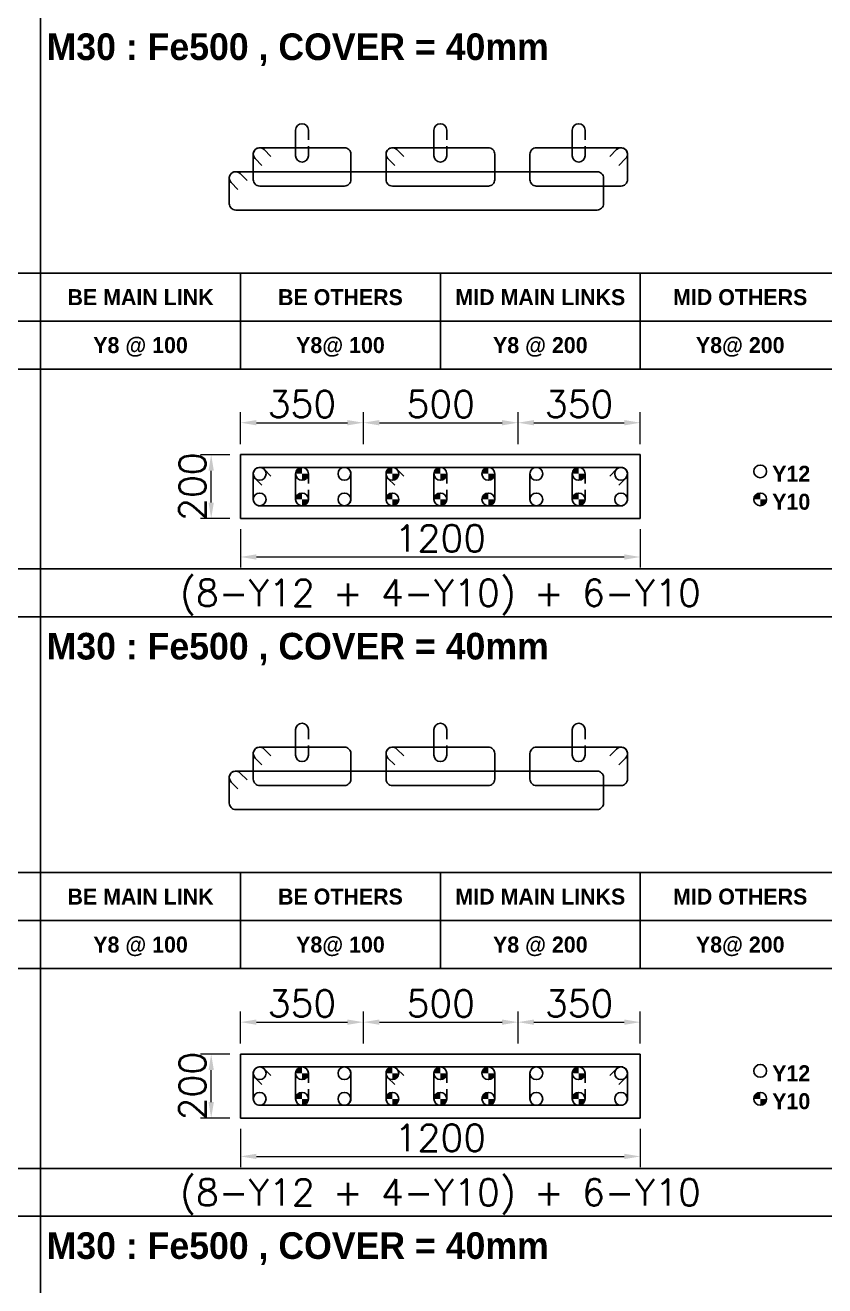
# Model space of a CAD drawing. Header units: millimetres. Extents: x -28707963 to -28231469, y 696001 to 896471.
# Drawn here: x -28260680 to -28253180, y 851519 to 863348 of the extents above; entities that cross this region are included whole.
import ezdxf
from ezdxf.enums import TextEntityAlignment as Align

# ---------------------------------------------------------------- set-up
doc = ezdxf.new("R2010")
doc.units = ezdxf.units.MM
doc.header["$MEASUREMENT"] = 0
doc.header["$PDMODE"] = 34
doc.header["$PDSIZE"] = -8
doc.layers.get('0').update_dxf_attribs({"lineweight": 5})
for name, color, linetype in [('09 COL TEXT-SCH', 2, 'Continuous'), ('14 REINF', 6, 'Continuous'), ('22 TABLE FRAME', 5, 'Continuous'), ('23 STIRRUPS', 5, 'Continuous'), ('TEXT', 4, 'Continuous')]:
    doc.layers.add(name, color=color, linetype=linetype)
doc.layers.add('19 COLUMN', color=1, linetype='Continuous', lineweight=25)
doc.styles.add('adani bold', font='')
doc.styles.add('ROMANS', font='simplex.shx')
doc.styles.get('adani bold').set_extended_font_data('Adani Bold', bold=True)
doc.dimstyles.new('D 50', dxfattribs={"dimscale": 100, "dimtxt": 3, "dimasz": 1.5, "dimexe": 1, "dimexo": 1, "dimgap": 0.5, "dimtad": 1, "dimdec": 0, "dimdsep": 46, "dimtxsty": 'ROMANS', "dimcen": 2.5, "dimclrd": 5, "dimclre": 5, "dimclrt": 4, "dimadec": 0, "dimazin": 0, "dimtfac": 1, "dimtdec": 0, "dimtmove": 0, "dimatfit": 3, "dimfxl": 1, "dimlwd": 0, "dimlwe": 0, "dimarcsym": 0})

# ---------------------------------------------------------------- blocks, each defined once
blk = doc.blocks.new('*D182')
at = {"color": 5, "lineweight": 0, "transparency": 16777216}
for p, q in [((-28258761, 853693), (-28259036, 853693)), ((-28258936, 853243), (-28258936, 853543)), ((-28258761, 853093), (-28259036, 853093))]:
    blk.add_line(p, q, dxfattribs=at)
at = {"color": 5, "transparency": 16777216}
for points in [[(-28258911, 853543), (-28258961, 853543), (-28258936, 853693)], [(-28258961, 853243), (-28258911, 853243), (-28258936, 853093)]]:
    blk.add_solid(points, dxfattribs=at)
at = {"layer": 'Defpoints', "color": 0, "transparency": 16777216}
for p in [(-28258936, 853693), (-28258661, 853693), (-28258661, 853093)]:
    blk.add_point(p, dxfattribs=at)
at = {"color": 4, "transparency": 16777216, "insert": (-28259111, 853393), "char_height": 250, "attachment_point": 5, "rotation": 90, "style": 'ROMANS'}
blk.add_mtext('200', dxfattribs=at)
blk = doc.blocks.new('*D183')
at = {"color": 5, "lineweight": 0, "transparency": 16777216}
for p, q in [((-28258761, 859318), (-28259036, 859318)), ((-28258936, 858868), (-28258936, 859168)), ((-28258761, 858718), (-28259036, 858718))]:
    blk.add_line(p, q, dxfattribs=at)
at = {"color": 5, "transparency": 16777216}
for points in [[(-28258911, 859168), (-28258961, 859168), (-28258936, 859318)], [(-28258961, 858868), (-28258911, 858868), (-28258936, 858718)]]:
    blk.add_solid(points, dxfattribs=at)
at = {"layer": 'Defpoints', "color": 0, "transparency": 16777216}
for p in [(-28258936, 859318), (-28258661, 859318), (-28258661, 858718)]:
    blk.add_point(p, dxfattribs=at)
at = {"color": 4, "transparency": 16777216, "insert": (-28259111, 859018), "char_height": 250, "attachment_point": 5, "rotation": 90, "style": 'ROMANS'}
blk.add_mtext('200', dxfattribs=at)
blk = doc.blocks.new('*D722')
at = {"color": 5, "lineweight": 0, "transparency": 16777216}
for p, q in [((-28258661, 852993), (-28258661, 852633)), ((-28254911, 852993), (-28254911, 852633)), ((-28258511, 852733), (-28255061, 852733))]:
    blk.add_line(p, q, dxfattribs=at)
at = {"color": 5, "transparency": 16777216}
for points in [[(-28258511, 852758), (-28258511, 852708), (-28258661, 852733)], [(-28255061, 852708), (-28255061, 852758), (-28254911, 852733)]]:
    blk.add_solid(points, dxfattribs=at)
at = {"layer": 'Defpoints', "color": 0, "transparency": 16777216}
for p in [(-28258661, 853093), (-28254911, 853093), (-28254911, 852733)]:
    blk.add_point(p, dxfattribs=at)
at = {"color": 4, "transparency": 16777216, "insert": (-28256786, 852908), "char_height": 250, "attachment_point": 5, "style": 'ROMANS'}
blk.add_mtext('1200', dxfattribs=at)
blk = doc.blocks.new('*D723')
at = {"color": 5, "lineweight": 0, "transparency": 16777216}
for p, q in [((-28258661, 853793), (-28258661, 854093)), ((-28257508, 853793), (-28257508, 854093)), ((-28258511, 853993), (-28257658, 853993))]:
    blk.add_line(p, q, dxfattribs=at)
at = {"color": 5, "transparency": 16777216}
for points in [[(-28258511, 854018), (-28258511, 853968), (-28258661, 853993)], [(-28257658, 853968), (-28257658, 854018), (-28257508, 853993)]]:
    blk.add_solid(points, dxfattribs=at)
at = {"layer": 'Defpoints', "color": 0, "transparency": 16777216}
for p in [(-28257508, 853993), (-28258661, 853693), (-28257508, 853693)]:
    blk.add_point(p, dxfattribs=at)
at = {"color": 4, "transparency": 16777216, "insert": (-28258085, 854168), "char_height": 250, "attachment_point": 5, "style": 'ROMANS'}
blk.add_mtext('350', dxfattribs=at)
blk = doc.blocks.new('*D724')
at = {"color": 5, "lineweight": 0, "transparency": 16777216}
for p, q in [((-28257508, 853793), (-28257508, 854093)), ((-28256058, 853793), (-28256058, 854093)), ((-28257358, 853993), (-28256208, 853993))]:
    blk.add_line(p, q, dxfattribs=at)
at = {"color": 5, "transparency": 16777216}
for points in [[(-28257358, 854018), (-28257358, 853968), (-28257508, 853993)], [(-28256208, 853968), (-28256208, 854018), (-28256058, 853993)]]:
    blk.add_solid(points, dxfattribs=at)
at = {"layer": 'Defpoints', "color": 0, "transparency": 16777216}
for p in [(-28256058, 853993), (-28257508, 853693), (-28256058, 853693)]:
    blk.add_point(p, dxfattribs=at)
at = {"color": 4, "transparency": 16777216, "insert": (-28256783, 854168), "char_height": 250, "attachment_point": 5, "style": 'ROMANS'}
blk.add_mtext('500', dxfattribs=at)
blk = doc.blocks.new('*D725')
at = {"color": 5, "lineweight": 0, "transparency": 16777216}
for p, q in [((-28256058, 853793), (-28256058, 854093)), ((-28254911, 853793), (-28254911, 854093)), ((-28255908, 853993), (-28255061, 853993))]:
    blk.add_line(p, q, dxfattribs=at)
at = {"color": 5, "transparency": 16777216}
for points in [[(-28255908, 854018), (-28255908, 853968), (-28256058, 853993)], [(-28255061, 853968), (-28255061, 854018), (-28254911, 853993)]]:
    blk.add_solid(points, dxfattribs=at)
at = {"layer": 'Defpoints', "color": 0, "transparency": 16777216}
for p in [(-28254911, 853993), (-28256058, 853693), (-28254911, 853693)]:
    blk.add_point(p, dxfattribs=at)
at = {"color": 4, "transparency": 16777216, "insert": (-28255485, 854168), "char_height": 250, "attachment_point": 5, "style": 'ROMANS'}
blk.add_mtext('350', dxfattribs=at)
blk = doc.blocks.new('*D726')
at = {"color": 5, "lineweight": 0, "transparency": 16777216}
for p, q in [((-28258661, 858618), (-28258661, 858258)), ((-28254911, 858618), (-28254911, 858258)), ((-28258511, 858358), (-28255061, 858358))]:
    blk.add_line(p, q, dxfattribs=at)
at = {"color": 5, "transparency": 16777216}
for points in [[(-28258511, 858383), (-28258511, 858333), (-28258661, 858358)], [(-28255061, 858333), (-28255061, 858383), (-28254911, 858358)]]:
    blk.add_solid(points, dxfattribs=at)
at = {"layer": 'Defpoints', "color": 0, "transparency": 16777216}
for p in [(-28258661, 858718), (-28254911, 858718), (-28254911, 858358)]:
    blk.add_point(p, dxfattribs=at)
at = {"color": 4, "transparency": 16777216, "insert": (-28256786, 858533), "char_height": 250, "attachment_point": 5, "style": 'ROMANS'}
blk.add_mtext('1200', dxfattribs=at)
blk = doc.blocks.new('*D727')
at = {"color": 5, "lineweight": 0, "transparency": 16777216}
for p, q in [((-28258661, 859418), (-28258661, 859718)), ((-28258511, 859618), (-28257658, 859618)), ((-28257508, 859418), (-28257508, 859718))]:
    blk.add_line(p, q, dxfattribs=at)
at = {"color": 5, "transparency": 16777216}
for points in [[(-28258511, 859643), (-28258511, 859593), (-28258661, 859618)], [(-28257658, 859593), (-28257658, 859643), (-28257508, 859618)]]:
    blk.add_solid(points, dxfattribs=at)
at = {"layer": 'Defpoints', "color": 0, "transparency": 16777216}
for p in [(-28257508, 859618), (-28258661, 859318), (-28257508, 859318)]:
    blk.add_point(p, dxfattribs=at)
at = {"color": 4, "transparency": 16777216, "insert": (-28258085, 859793), "char_height": 250, "attachment_point": 5, "style": 'ROMANS'}
blk.add_mtext('350', dxfattribs=at)
blk = doc.blocks.new('*D728')
at = {"color": 5, "lineweight": 0, "transparency": 16777216}
for p, q in [((-28257508, 859418), (-28257508, 859718)), ((-28257358, 859618), (-28256208, 859618)), ((-28256058, 859418), (-28256058, 859718))]:
    blk.add_line(p, q, dxfattribs=at)
at = {"color": 5, "transparency": 16777216}
for points in [[(-28257358, 859643), (-28257358, 859593), (-28257508, 859618)], [(-28256208, 859593), (-28256208, 859643), (-28256058, 859618)]]:
    blk.add_solid(points, dxfattribs=at)
at = {"layer": 'Defpoints', "color": 0, "transparency": 16777216}
for p in [(-28256058, 859618), (-28257508, 859318), (-28256058, 859318)]:
    blk.add_point(p, dxfattribs=at)
at = {"color": 4, "transparency": 16777216, "insert": (-28256783, 859793), "char_height": 250, "attachment_point": 5, "style": 'ROMANS'}
blk.add_mtext('500', dxfattribs=at)
blk = doc.blocks.new('*D729')
at = {"color": 5, "lineweight": 0, "transparency": 16777216}
for p, q in [((-28256058, 859418), (-28256058, 859718)), ((-28255908, 859618), (-28255061, 859618)), ((-28254911, 859418), (-28254911, 859718))]:
    blk.add_line(p, q, dxfattribs=at)
at = {"color": 5, "transparency": 16777216}
for points in [[(-28255908, 859643), (-28255908, 859593), (-28256058, 859618)], [(-28255061, 859593), (-28255061, 859643), (-28254911, 859618)]]:
    blk.add_solid(points, dxfattribs=at)
at = {"layer": 'Defpoints', "color": 0, "transparency": 16777216}
for p in [(-28254911, 859618), (-28256058, 859318), (-28254911, 859318)]:
    blk.add_point(p, dxfattribs=at)
at = {"color": 4, "transparency": 16777216, "insert": (-28255485, 859793), "char_height": 250, "attachment_point": 5, "style": 'ROMANS'}
blk.add_mtext('350', dxfattribs=at)

msp = doc.modelspace()

# ---------------------------------------------------------------- hatches: boundary and pattern name
at = {"layer": '14 REINF'}
h = msp.add_hatch(color=6, dxfattribs=at)
edge = h.paths.add_edge_path(flags=0)
edge.add_line((-28258143.6, 859138.4), (-28258083.6, 859138.4))
edge.add_line((-28258083.6, 859138.4), (-28258083.6, 859198.4))
edge.add_arc((-28258083.6, 859138.4), 60, 90, 180)
edge = h.paths.add_edge_path(flags=0)
edge.add_line((-28258023.6, 859138.4), (-28258083.6, 859138.4))
edge.add_line((-28258083.6, 859138.4), (-28258083.6, 859078.4))
edge.add_arc((-28258083.6, 859138.4), 60, 270, 360)
h = msp.add_hatch(color=6, dxfattribs=at)
edge = h.paths.add_edge_path(flags=0)
edge.add_line((-28257296.1, 859138.4), (-28257236.1, 859138.4))
edge.add_line((-28257236.1, 859138.4), (-28257236.1, 859198.4))
edge.add_arc((-28257236.1, 859138.4), 60, 90, 180)
edge = h.paths.add_edge_path(flags=0)
edge.add_line((-28257176.1, 859138.4), (-28257236.1, 859138.4))
edge.add_line((-28257236.1, 859138.4), (-28257236.1, 859078.4))
edge.add_arc((-28257236.1, 859138.4), 60, 270, 360)
h = msp.add_hatch(color=6, dxfattribs=at)
edge = h.paths.add_edge_path(flags=0)
edge.add_line((-28256846.1, 859138.4), (-28256786.1, 859138.4))
edge.add_line((-28256786.1, 859138.4), (-28256786.1, 859198.4))
edge.add_arc((-28256786.1, 859138.4), 60, 90, 180)
edge = h.paths.add_edge_path(flags=0)
edge.add_line((-28256726.1, 859138.4), (-28256786.1, 859138.4))
edge.add_line((-28256786.1, 859138.4), (-28256786.1, 859078.4))
edge.add_arc((-28256786.1, 859138.4), 60, 270, 360)
h = msp.add_hatch(color=6, dxfattribs=at)
edge = h.paths.add_edge_path(flags=0)
edge.add_line((-28256396.1, 859138.4), (-28256336.1, 859138.4))
edge.add_line((-28256336.1, 859138.4), (-28256336.1, 859198.4))
edge.add_arc((-28256336.1, 859138.4), 60, 90, 180)
edge = h.paths.add_edge_path(flags=0)
edge.add_line((-28256276.1, 859138.4), (-28256336.1, 859138.4))
edge.add_line((-28256336.1, 859138.4), (-28256336.1, 859078.4))
edge.add_arc((-28256336.1, 859138.4), 60, 270, 360)
h = msp.add_hatch(color=6, dxfattribs=at)
edge = h.paths.add_edge_path(flags=0)
edge.add_line((-28255548.6, 859138.4), (-28255488.6, 859138.4))
edge.add_line((-28255488.6, 859138.4), (-28255488.6, 859198.4))
edge.add_arc((-28255488.6, 859138.4), 60, 90, 180)
edge = h.paths.add_edge_path(flags=0)
edge.add_line((-28255428.6, 859138.4), (-28255488.6, 859138.4))
edge.add_line((-28255488.6, 859138.4), (-28255488.6, 859078.4))
edge.add_arc((-28255488.6, 859138.4), 60, 270, 360)
h = msp.add_hatch(color=6, dxfattribs=at)
edge = h.paths.add_edge_path(flags=0)
edge.add_line((-28258143.6, 858898.4), (-28258083.6, 858898.4))
edge.add_line((-28258083.6, 858898.4), (-28258083.6, 858958.4))
edge.add_arc((-28258083.6, 858898.4), 60, 90, 180)
edge = h.paths.add_edge_path(flags=0)
edge.add_line((-28258023.6, 858898.4), (-28258083.6, 858898.4))
edge.add_line((-28258083.6, 858898.4), (-28258083.6, 858838.4))
edge.add_arc((-28258083.6, 858898.4), 60, 270, 360)
h = msp.add_hatch(color=6, dxfattribs=at)
edge = h.paths.add_edge_path(flags=0)
edge.add_line((-28257296.1, 858898.4), (-28257236.1, 858898.4))
edge.add_line((-28257236.1, 858898.4), (-28257236.1, 858958.4))
edge.add_arc((-28257236.1, 858898.4), 60, 90, 180)
edge = h.paths.add_edge_path(flags=0)
edge.add_line((-28257176.1, 858898.4), (-28257236.1, 858898.4))
edge.add_line((-28257236.1, 858898.4), (-28257236.1, 858838.4))
edge.add_arc((-28257236.1, 858898.4), 60, 270, 360)
h = msp.add_hatch(color=6, dxfattribs=at)
edge = h.paths.add_edge_path(flags=0)
edge.add_line((-28256846.1, 858898.4), (-28256786.1, 858898.4))
edge.add_line((-28256786.1, 858898.4), (-28256786.1, 858958.4))
edge.add_arc((-28256786.1, 858898.4), 60, 90, 180)
edge = h.paths.add_edge_path(flags=0)
edge.add_line((-28256726.1, 858898.4), (-28256786.1, 858898.4))
edge.add_line((-28256786.1, 858898.4), (-28256786.1, 858838.4))
edge.add_arc((-28256786.1, 858898.4), 60, 270, 360)
h = msp.add_hatch(color=6, dxfattribs=at)
edge = h.paths.add_edge_path(flags=0)
edge.add_line((-28256396.1, 858898.4), (-28256336.1, 858898.4))
edge.add_line((-28256336.1, 858898.4), (-28256336.1, 858958.4))
edge.add_arc((-28256336.1, 858898.4), 60, 90, 180)
edge = h.paths.add_edge_path(flags=0)
edge.add_line((-28256276.1, 858898.4), (-28256336.1, 858898.4))
edge.add_line((-28256336.1, 858898.4), (-28256336.1, 858838.4))
edge.add_arc((-28256336.1, 858898.4), 60, 270, 360)
h = msp.add_hatch(color=6, dxfattribs=at)
edge = h.paths.add_edge_path(flags=0)
edge.add_line((-28255548.6, 858898.4), (-28255488.6, 858898.4))
edge.add_line((-28255488.6, 858898.4), (-28255488.6, 858958.4))
edge.add_arc((-28255488.6, 858898.4), 60, 90, 180)
edge = h.paths.add_edge_path(flags=0)
edge.add_line((-28255428.6, 858898.4), (-28255488.6, 858898.4))
edge.add_line((-28255488.6, 858898.4), (-28255488.6, 858838.4))
edge.add_arc((-28255488.6, 858898.4), 60, 270, 360)
h = msp.add_hatch(color=6, dxfattribs=at)
edge = h.paths.add_edge_path(flags=0)
edge.add_line((-28253846.1, 858898.4), (-28253786.1, 858898.4))
edge.add_line((-28253786.1, 858898.4), (-28253786.1, 858958.4))
edge.add_arc((-28253786.1, 858898.4), 60, 90, 180)
edge = h.paths.add_edge_path(flags=0)
edge.add_line((-28253726.1, 858898.4), (-28253786.1, 858898.4))
edge.add_line((-28253786.1, 858898.4), (-28253786.1, 858838.4))
edge.add_arc((-28253786.1, 858898.4), 60, 270, 360)
h = msp.add_hatch(color=6, dxfattribs=at)
edge = h.paths.add_edge_path(flags=0)
edge.add_line((-28258143.6, 853513.4), (-28258083.6, 853513.4))
edge.add_line((-28258083.6, 853513.4), (-28258083.6, 853573.4))
edge.add_arc((-28258083.6, 853513.4), 60, 90, 180)
edge = h.paths.add_edge_path(flags=0)
edge.add_line((-28258023.6, 853513.4), (-28258083.6, 853513.4))
edge.add_line((-28258083.6, 853513.4), (-28258083.6, 853453.4))
edge.add_arc((-28258083.6, 853513.4), 60, 270, 360)
h = msp.add_hatch(color=6, dxfattribs=at)
edge = h.paths.add_edge_path(flags=0)
edge.add_line((-28257296.1, 853513.4), (-28257236.1, 853513.4))
edge.add_line((-28257236.1, 853513.4), (-28257236.1, 853573.4))
edge.add_arc((-28257236.1, 853513.4), 60, 90, 180)
edge = h.paths.add_edge_path(flags=0)
edge.add_line((-28257176.1, 853513.4), (-28257236.1, 853513.4))
edge.add_line((-28257236.1, 853513.4), (-28257236.1, 853453.4))
edge.add_arc((-28257236.1, 853513.4), 60, 270, 360)
h = msp.add_hatch(color=6, dxfattribs=at)
edge = h.paths.add_edge_path(flags=0)
edge.add_line((-28256846.1, 853513.4), (-28256786.1, 853513.4))
edge.add_line((-28256786.1, 853513.4), (-28256786.1, 853573.4))
edge.add_arc((-28256786.1, 853513.4), 60, 90, 180)
edge = h.paths.add_edge_path(flags=0)
edge.add_line((-28256726.1, 853513.4), (-28256786.1, 853513.4))
edge.add_line((-28256786.1, 853513.4), (-28256786.1, 853453.4))
edge.add_arc((-28256786.1, 853513.4), 60, 270, 360)
h = msp.add_hatch(color=6, dxfattribs=at)
edge = h.paths.add_edge_path(flags=0)
edge.add_line((-28256396.1, 853513.4), (-28256336.1, 853513.4))
edge.add_line((-28256336.1, 853513.4), (-28256336.1, 853573.4))
edge.add_arc((-28256336.1, 853513.4), 60, 90, 180)
edge = h.paths.add_edge_path(flags=0)
edge.add_line((-28256276.1, 853513.4), (-28256336.1, 853513.4))
edge.add_line((-28256336.1, 853513.4), (-28256336.1, 853453.4))
edge.add_arc((-28256336.1, 853513.4), 60, 270, 360)
h = msp.add_hatch(color=6, dxfattribs=at)
edge = h.paths.add_edge_path(flags=0)
edge.add_line((-28255548.6, 853513.4), (-28255488.6, 853513.4))
edge.add_line((-28255488.6, 853513.4), (-28255488.6, 853573.4))
edge.add_arc((-28255488.6, 853513.4), 60, 90, 180)
edge = h.paths.add_edge_path(flags=0)
edge.add_line((-28255428.6, 853513.4), (-28255488.6, 853513.4))
edge.add_line((-28255488.6, 853513.4), (-28255488.6, 853453.4))
edge.add_arc((-28255488.6, 853513.4), 60, 270, 360)
h = msp.add_hatch(color=6, dxfattribs=at)
edge = h.paths.add_edge_path(flags=0)
edge.add_line((-28258143.6, 853273.4), (-28258083.6, 853273.4))
edge.add_line((-28258083.6, 853273.4), (-28258083.6, 853333.4))
edge.add_arc((-28258083.6, 853273.4), 60, 90, 180)
edge = h.paths.add_edge_path(flags=0)
edge.add_line((-28258023.6, 853273.4), (-28258083.6, 853273.4))
edge.add_line((-28258083.6, 853273.4), (-28258083.6, 853213.4))
edge.add_arc((-28258083.6, 853273.4), 60, 270, 360)
h = msp.add_hatch(color=6, dxfattribs=at)
edge = h.paths.add_edge_path(flags=0)
edge.add_line((-28257296.1, 853273.4), (-28257236.1, 853273.4))
edge.add_line((-28257236.1, 853273.4), (-28257236.1, 853333.4))
edge.add_arc((-28257236.1, 853273.4), 60, 90, 180)
edge = h.paths.add_edge_path(flags=0)
edge.add_line((-28257176.1, 853273.4), (-28257236.1, 853273.4))
edge.add_line((-28257236.1, 853273.4), (-28257236.1, 853213.4))
edge.add_arc((-28257236.1, 853273.4), 60, 270, 360)
h = msp.add_hatch(color=6, dxfattribs=at)
edge = h.paths.add_edge_path(flags=0)
edge.add_line((-28256846.1, 853273.4), (-28256786.1, 853273.4))
edge.add_line((-28256786.1, 853273.4), (-28256786.1, 853333.4))
edge.add_arc((-28256786.1, 853273.4), 60, 90, 180)
edge = h.paths.add_edge_path(flags=0)
edge.add_line((-28256726.1, 853273.4), (-28256786.1, 853273.4))
edge.add_line((-28256786.1, 853273.4), (-28256786.1, 853213.4))
edge.add_arc((-28256786.1, 853273.4), 60, 270, 360)
h = msp.add_hatch(color=6, dxfattribs=at)
edge = h.paths.add_edge_path(flags=0)
edge.add_line((-28256396.1, 853273.4), (-28256336.1, 853273.4))
edge.add_line((-28256336.1, 853273.4), (-28256336.1, 853333.4))
edge.add_arc((-28256336.1, 853273.4), 60, 90, 180)
edge = h.paths.add_edge_path(flags=0)
edge.add_line((-28256276.1, 853273.4), (-28256336.1, 853273.4))
edge.add_line((-28256336.1, 853273.4), (-28256336.1, 853213.4))
edge.add_arc((-28256336.1, 853273.4), 60, 270, 360)
h = msp.add_hatch(color=6, dxfattribs=at)
edge = h.paths.add_edge_path(flags=0)
edge.add_line((-28255548.6, 853273.4), (-28255488.6, 853273.4))
edge.add_line((-28255488.6, 853273.4), (-28255488.6, 853333.4))
edge.add_arc((-28255488.6, 853273.4), 60, 90, 180)
edge = h.paths.add_edge_path(flags=0)
edge.add_line((-28255428.6, 853273.4), (-28255488.6, 853273.4))
edge.add_line((-28255488.6, 853273.4), (-28255488.6, 853213.4))
edge.add_arc((-28255488.6, 853273.4), 60, 270, 360)
h = msp.add_hatch(color=6, dxfattribs=at)
edge = h.paths.add_edge_path(flags=0)
edge.add_line((-28253846.1, 853273.4), (-28253786.1, 853273.4))
edge.add_line((-28253786.1, 853273.4), (-28253786.1, 853333.4))
edge.add_arc((-28253786.1, 853273.4), 60, 90, 180)
edge = h.paths.add_edge_path(flags=0)
edge.add_line((-28253726.1, 853273.4), (-28253786.1, 853273.4))
edge.add_line((-28253786.1, 853273.4), (-28253786.1, 853213.4))
edge.add_arc((-28253786.1, 853273.4), 60, 270, 360)

# ---------------------------------------------------------------- linework, layer by layer
at = {"layer": '14 REINF', "color": 6}
for centre in [(-28258481.1, 859138.4), (-28258083.6, 859138.4), (-28257686.1, 859138.4), (-28257236.1, 859138.4), (-28256786.1, 859138.4), (-28256336.1, 859138.4), (-28255886.1, 859138.4), (-28255488.6, 859138.4), (-28255091.1, 859138.4), (-28253786.1, 859160.9), (-28258481.1, 858898.4), (-28258083.6, 858898.4), (-28257686.1, 858898.4), (-28257236.1, 858898.4), (-28256786.1, 858898.4), (-28256336.1, 858898.4), (-28255886.1, 858898.4), (-28255488.6, 858898.4), (-28255091.1, 858898.4), (-28253786.1, 858898.4), (-28258481.1, 853513.4), (-28258083.6, 853513.4), (-28257686.1, 853513.4), (-28257236.1, 853513.4), (-28256786.1, 853513.4), (-28256336.1, 853513.4), (-28255886.1, 853513.4), (-28255488.6, 853513.4), (-28255091.1, 853513.4), (-28253786.1, 853535.9), (-28258481.1, 853273.4), (-28258083.6, 853273.4), (-28257686.1, 853273.4), (-28257236.1, 853273.4), (-28256786.1, 853273.4), (-28256336.1, 853273.4), (-28255886.1, 853273.4), (-28255488.6, 853273.4), (-28255091.1, 853273.4), (-28253786.1, 853273.4)]:
    msp.add_circle(centre, 60, dxfattribs=at)
at = {"layer": '19 COLUMN', "color": 4}
for points in [[(-28254911.1, 859318.4), (-28258661.1, 859318.4)], [(-28258661.1, 859318.4), (-28258661.1, 858718.4)], [(-28254911.1, 858718.4), (-28254911.1, 859318.4)], [(-28258661.1, 858718.4), (-28254911.1, 858718.4)], [(-28254911.1, 853693.4), (-28258661.1, 853693.4)], [(-28258661.1, 853693.4), (-28258661.1, 853093.4)], [(-28254911.1, 853093.4), (-28254911.1, 853693.4)], [(-28258661.1, 853093.4), (-28254911.1, 853093.4)]]:
    msp.add_lwpolyline(points, dxfattribs=at)
at = {"layer": '22 TABLE FRAME', "color": 5, "linetype": 'Continuous'}
for p, q in [((-28260536.1, 863421.2), (-28260536.1, 788796.2)), ((-28330286.1, 861021.2), (-28245536.1, 861021.2)), ((-28258661.1, 861021.2), (-28258661.1, 860121.2)), ((-28256786.1, 861021.2), (-28256786.1, 860121.2)), ((-28254911.1, 861021.2), (-28254911.1, 860121.2)), ((-28330286.1, 860571.2), (-28245536.1, 860571.2)), ((-28330286.1, 860121.2), (-28245536.1, 860121.2)), ((-28330286.1, 858246.2), (-28245536.1, 858246.2)), ((-28334786.1, 857796.2), (-28245536.1, 857796.2)), ((-28330286.1, 855396.2), (-28245536.1, 855396.2)), ((-28258661.1, 855396.2), (-28258661.1, 854496.2)), ((-28256786.1, 855396.2), (-28256786.1, 854496.2)), ((-28254911.1, 855396.2), (-28254911.1, 854496.2)), ((-28330286.1, 854946.2), (-28245536.1, 854946.2)), ((-28330286.1, 854496.2), (-28245536.1, 854496.2)), ((-28330286.1, 852621.2), (-28245536.1, 852621.2)), ((-28334786.1, 852171.2), (-28245536.1, 852171.2))]:
    msp.add_line(p, q, dxfattribs=at)
at = {"layer": '23 STIRRUPS', "color": 5}
for points in [[(-28258023.6, 862213.4), (-28258023.6, 862123.4, -1), (-28258143.6, 862123.4), (-28258143.6, 862363.4, -1), (-28258023.6, 862363.4), (-28258023.6, 862273.4)], [(-28256726.1, 862213.4), (-28256726.1, 862123.4, -1), (-28256846.1, 862123.4), (-28256846.1, 862363.4, -1), (-28256726.1, 862363.4), (-28256726.1, 862273.4)], [(-28255428.6, 862213.4), (-28255428.6, 862123.4, -1), (-28255548.6, 862123.4), (-28255548.6, 862363.4, -1), (-28255428.6, 862363.4), (-28255428.6, 862273.4)], [(-28258459.9, 862032.3), (-28258523.5, 862095.9, -0.668178), (-28258481.1, 862198.4), (-28257686.1, 862198.4, -0.4142136), (-28257626.1, 862138.4), (-28257626.1, 861898.4, -0.4142136), (-28257686.1, 861838.4), (-28258481.1, 861838.4, -0.4142136), (-28258541.1, 861898.4), (-28258541.1, 862138.4, -0.6681793), (-28258438.7, 862180.8), (-28258375, 862117.1)], [(-28257214.9, 862032.3), (-28257278.5, 862095.9, -0.668178), (-28257236.1, 862198.4), (-28256336.1, 862198.4, -0.4142136), (-28256276.1, 862138.4), (-28256276.1, 861898.4, -0.4142136), (-28256336.1, 861838.4), (-28257236.1, 861838.4, -0.4142136), (-28257296.1, 861898.4), (-28257296.1, 862138.4, -0.6681793), (-28257193.7, 862180.8), (-28257130, 862117.1)], [(-28255197.2, 862117.1), (-28255133.5, 862180.8, -0.6681793), (-28255031.1, 862138.4), (-28255031.1, 861898.4, -0.4142136), (-28255091.1, 861838.4), (-28255886.1, 861838.4, -0.4142136), (-28255946.1, 861898.4), (-28255946.1, 862138.4, -0.4142136), (-28255886.1, 862198.4), (-28255091.1, 862198.4, -0.668178), (-28255048.7, 862095.9), (-28255112.3, 862032.3)], [(-28258684.9, 861807.3), (-28258748.5, 861870.9, -0.668178), (-28258706.1, 861973.4), (-28255316.1, 861973.4, -0.4142136), (-28255256.1, 861913.4), (-28255256.1, 861673.4, -0.4142136), (-28255316.1, 861613.4), (-28258706.1, 861613.4, -0.4142136), (-28258766.1, 861673.4), (-28258766.1, 861913.4, -0.6681793), (-28258663.7, 861955.8), (-28258600, 861892.1)], [(-28258459.9, 859032.3), (-28258523.5, 859095.9, -0.668178), (-28258481.1, 859198.4), (-28255091.1, 859198.4, -0.4142136), (-28255031.1, 859138.4), (-28255031.1, 858898.4, -0.4142136), (-28255091.1, 858838.4), (-28258481.1, 858838.4, -0.4142136), (-28258541.1, 858898.4), (-28258541.1, 859138.4, -0.6681793), (-28258438.7, 859180.8), (-28258375, 859117.1)], [(-28258459.9, 859032.3), (-28258523.5, 859095.9, -0.668178), (-28258481.1, 859198.4), (-28257686.1, 859198.4, -0.4142136), (-28257626.1, 859138.4), (-28257626.1, 858898.4, -0.4142136), (-28257686.1, 858838.4), (-28258481.1, 858838.4, -0.4142136), (-28258541.1, 858898.4), (-28258541.1, 859138.4, -0.6681793), (-28258438.7, 859180.8), (-28258375, 859117.1)], [(-28258023.6, 858988.4), (-28258023.6, 858898.4, -1), (-28258143.6, 858898.4), (-28258143.6, 859138.4, -1), (-28258023.6, 859138.4), (-28258023.6, 859048.4)], [(-28257214.9, 859032.3), (-28257278.5, 859095.9, -0.668178), (-28257236.1, 859198.4), (-28256336.1, 859198.4, -0.4142136), (-28256276.1, 859138.4), (-28256276.1, 858898.4, -0.4142136), (-28256336.1, 858838.4), (-28257236.1, 858838.4, -0.4142136), (-28257296.1, 858898.4), (-28257296.1, 859138.4, -0.6681793), (-28257193.7, 859180.8), (-28257130, 859117.1)], [(-28256726.1, 858988.4), (-28256726.1, 858898.4, -1), (-28256846.1, 858898.4), (-28256846.1, 859138.4, -1), (-28256726.1, 859138.4), (-28256726.1, 859048.4)], [(-28255197.2, 859117.1), (-28255133.5, 859180.8, -0.6681793), (-28255031.1, 859138.4), (-28255031.1, 858898.4, -0.4142136), (-28255091.1, 858838.4), (-28255886.1, 858838.4, -0.4142136), (-28255946.1, 858898.4), (-28255946.1, 859138.4, -0.4142136), (-28255886.1, 859198.4), (-28255091.1, 859198.4, -0.668178), (-28255048.7, 859095.9), (-28255112.3, 859032.3)], [(-28255428.6, 858988.4), (-28255428.6, 858898.4, -1), (-28255548.6, 858898.4), (-28255548.6, 859138.4, -1), (-28255428.6, 859138.4), (-28255428.6, 859048.4)], [(-28258023.6, 856588.4), (-28258023.6, 856498.4, -1), (-28258143.6, 856498.4), (-28258143.6, 856738.4, -1), (-28258023.6, 856738.4), (-28258023.6, 856648.4)], [(-28256726.1, 856588.4), (-28256726.1, 856498.4, -1), (-28256846.1, 856498.4), (-28256846.1, 856738.4, -1), (-28256726.1, 856738.4), (-28256726.1, 856648.4)], [(-28255428.6, 856588.4), (-28255428.6, 856498.4, -1), (-28255548.6, 856498.4), (-28255548.6, 856738.4, -1), (-28255428.6, 856738.4), (-28255428.6, 856648.4)], [(-28258459.9, 856407.3), (-28258523.5, 856470.9, -0.668178), (-28258481.1, 856573.4), (-28257686.1, 856573.4, -0.4142136), (-28257626.1, 856513.4), (-28257626.1, 856273.4, -0.4142136), (-28257686.1, 856213.4), (-28258481.1, 856213.4, -0.4142136), (-28258541.1, 856273.4), (-28258541.1, 856513.4, -0.6681793), (-28258438.7, 856555.8), (-28258375, 856492.1)], [(-28257214.9, 856407.3), (-28257278.5, 856470.9, -0.668178), (-28257236.1, 856573.4), (-28256336.1, 856573.4, -0.4142136), (-28256276.1, 856513.4), (-28256276.1, 856273.4, -0.4142136), (-28256336.1, 856213.4), (-28257236.1, 856213.4, -0.4142136), (-28257296.1, 856273.4), (-28257296.1, 856513.4, -0.6681793), (-28257193.7, 856555.8), (-28257130, 856492.1)], [(-28255197.2, 856492.1), (-28255133.5, 856555.8, -0.6681793), (-28255031.1, 856513.4), (-28255031.1, 856273.4, -0.4142136), (-28255091.1, 856213.4), (-28255886.1, 856213.4, -0.4142136), (-28255946.1, 856273.4), (-28255946.1, 856513.4, -0.4142136), (-28255886.1, 856573.4), (-28255091.1, 856573.4, -0.668178), (-28255048.7, 856470.9), (-28255112.3, 856407.3)], [(-28258684.9, 856182.3), (-28258748.5, 856245.9, -0.668178), (-28258706.1, 856348.4), (-28255316.1, 856348.4, -0.4142136), (-28255256.1, 856288.4), (-28255256.1, 856048.4, -0.4142136), (-28255316.1, 855988.4), (-28258706.1, 855988.4, -0.4142136), (-28258766.1, 856048.4), (-28258766.1, 856288.4, -0.6681793), (-28258663.7, 856330.8), (-28258600, 856267.1)], [(-28258459.9, 853407.3), (-28258523.5, 853470.9, -0.668178), (-28258481.1, 853573.4), (-28255091.1, 853573.4, -0.4142136), (-28255031.1, 853513.4), (-28255031.1, 853273.4, -0.4142136), (-28255091.1, 853213.4), (-28258481.1, 853213.4, -0.4142136), (-28258541.1, 853273.4), (-28258541.1, 853513.4, -0.6681793), (-28258438.7, 853555.8), (-28258375, 853492.1)], [(-28258459.9, 853407.3), (-28258523.5, 853470.9, -0.668178), (-28258481.1, 853573.4), (-28257686.1, 853573.4, -0.4142136), (-28257626.1, 853513.4), (-28257626.1, 853273.4, -0.4142136), (-28257686.1, 853213.4), (-28258481.1, 853213.4, -0.4142136), (-28258541.1, 853273.4), (-28258541.1, 853513.4, -0.6681793), (-28258438.7, 853555.8), (-28258375, 853492.1)], [(-28258023.6, 853363.4), (-28258023.6, 853273.4, -1), (-28258143.6, 853273.4), (-28258143.6, 853513.4, -1), (-28258023.6, 853513.4), (-28258023.6, 853423.4)], [(-28257214.9, 853407.3), (-28257278.5, 853470.9, -0.668178), (-28257236.1, 853573.4), (-28256336.1, 853573.4, -0.4142136), (-28256276.1, 853513.4), (-28256276.1, 853273.4, -0.4142136), (-28256336.1, 853213.4), (-28257236.1, 853213.4, -0.4142136), (-28257296.1, 853273.4), (-28257296.1, 853513.4, -0.6681793), (-28257193.7, 853555.8), (-28257130, 853492.1)], [(-28256726.1, 853363.4), (-28256726.1, 853273.4, -1), (-28256846.1, 853273.4), (-28256846.1, 853513.4, -1), (-28256726.1, 853513.4), (-28256726.1, 853423.4)], [(-28255197.2, 853492.1), (-28255133.5, 853555.8, -0.6681793), (-28255031.1, 853513.4), (-28255031.1, 853273.4, -0.4142136), (-28255091.1, 853213.4), (-28255886.1, 853213.4, -0.4142136), (-28255946.1, 853273.4), (-28255946.1, 853513.4, -0.4142136), (-28255886.1, 853573.4), (-28255091.1, 853573.4, -0.668178), (-28255048.7, 853470.9), (-28255112.3, 853407.3)], [(-28255428.6, 853363.4), (-28255428.6, 853273.4, -1), (-28255548.6, 853273.4), (-28255548.6, 853513.4, -1), (-28255428.6, 853513.4), (-28255428.6, 853423.4)]]:
    msp.add_lwpolyline(points, format="xyb", dxfattribs=at)

# ---------------------------------------------------------------- texts
at = {"layer": '09 COL TEXT-SCH', "color": 3, "linetype": 'Continuous', "style": 'ROMANS'}
for p in [(-28256786.1, 858021.2), (-28256786.1, 852396.2)]:
    msp.add_text('(8-Y12 + 4-Y10) + 6-Y10', height=250, dxfattribs=at).set_placement(p, align=Align.MIDDLE_CENTER)
at = {"layer": 'TEXT', "lineweight": 40, "style": 'adani bold'}
for p in [(-28260479.8, 863021.2), (-28260479.8, 857396.2), (-28260479.8, 851771.2)]:
    msp.add_text('M30 : Fe500 , COVER = 40mm', height=250, dxfattribs=at).set_placement(p)
at = {"layer": 'TEXT', "style": 'adani bold'}
for s, p in [('BE MAIN LINK', (-28259598.6, 860796.2)), ('BE OTHERS', (-28257723.6, 860796.2)), ('MID MAIN LINKS', (-28255848.6, 860796.2)), ('MID OTHERS', (-28253973.6, 860796.2)), ('Y8 @ 100', (-28259598.6, 860346.2)), ('Y8@ 100', (-28257723.6, 860346.2)), ('Y8 @ 200', (-28255848.6, 860346.2)), ('Y8@ 200', (-28253973.6, 860346.2)), ('BE MAIN LINK', (-28259598.6, 855171.2)), ('BE OTHERS', (-28257723.6, 855171.2)), ('MID MAIN LINKS', (-28255848.6, 855171.2)), ('MID OTHERS', (-28253973.6, 855171.2)), ('Y8 @ 100', (-28259598.6, 854721.2)), ('Y8@ 100', (-28257723.6, 854721.2)), ('Y8 @ 200', (-28255848.6, 854721.2)), ('Y8@ 200', (-28253973.6, 854721.2))]:
    msp.add_text(s, height=150, dxfattribs=at).set_placement(p, align=Align.MIDDLE_CENTER)
for s, p in [('Y12', (-28253673.6, 859138.7)), ('Y10', (-28253673.6, 858876.2)), ('Y12', (-28253673.6, 853513.7)), ('Y10', (-28253673.6, 853251.2))]:
    msp.add_text(s, height=150, dxfattribs=at).set_placement(p, align=Align.MIDDLE_LEFT)

# ---------------------------------------------------------------- dimensions: what is measured, and where the dimension line sits
for p1, p2, distance, text, picture, middle in [((-28258661.1, 859318.4), (-28257508.4, 859318.4), 300, '350', '*D727', (-28258084.8, 859793.4)), ((-28257508.4, 859318.4), (-28256058.4, 859318.4), 300, '500', '*D728', (-28256783.4, 859793.4)), ((-28256058.4, 859318.4), (-28254911.1, 859318.4), 300, '350', '*D729', (-28255484.7, 859793.4)), ((-28258661.1, 858718.4), (-28254911.1, 858718.4), -360, '1200', '*D726', (-28256786.1, 858533.4)), ((-28258661.1, 853693.4), (-28257508.4, 853693.4), 300, '350', '*D723', (-28258084.8, 854168.4)), ((-28257508.4, 853693.4), (-28256058.4, 853693.4), 300, '500', '*D724', (-28256783.4, 854168.4)), ((-28256058.4, 853693.4), (-28254911.1, 853693.4), 300, '350', '*D725', (-28255484.7, 854168.4)), ((-28258661.1, 853093.4), (-28254911.1, 853093.4), -360, '1200', '*D722', (-28256786.1, 852908.4))]:
    dim = msp.add_aligned_dim(p1=p1, p2=p2, distance=distance, text=text, dimstyle='D 50', override={"dimtxt": 2.5, "dimtxsty": 'ROMANS'})
    dim.commit()
    dim.dimension.update_dxf_attribs({"geometry": picture, "text_midpoint": middle})
for base, p1, p2, picture, middle in [((-28258936.1, 859318.4), (-28258661.1, 858718.4), (-28258661.1, 859318.4), '*D183', (-28258936.1, 859018.4)), ((-28258936.1, 853693.4), (-28258661.1, 853093.4), (-28258661.1, 853693.4), '*D182', (-28258936.1, 853393.4))]:
    dim = msp.add_linear_dim(base=base, p1=p1, p2=p2, angle=90, text='200', dimstyle='D 50', override={"dimtxt": 2.5, "dimtxsty": 'ROMANS'})
    dim.commit()
    dim.dimension.update_dxf_attribs({"geometry": picture, "text_midpoint": middle, "dimtype": 161})

doc.saveas('drawing.dxf')
